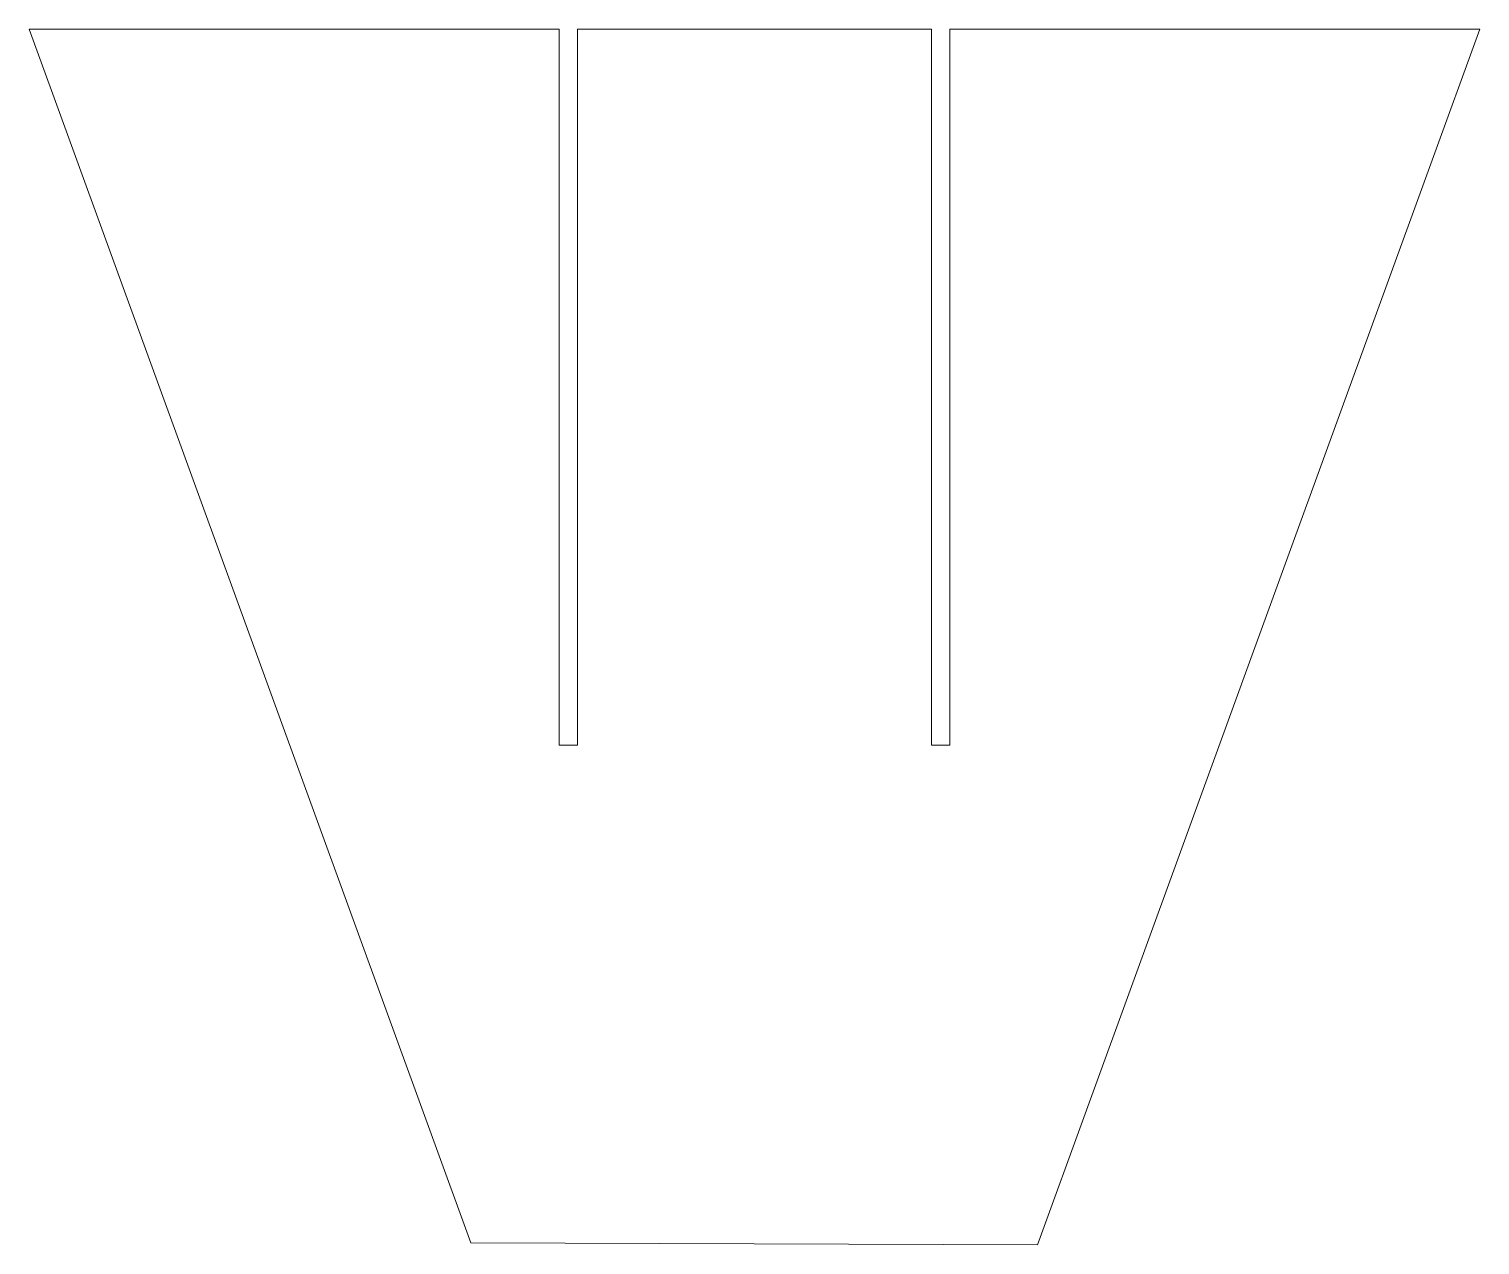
# Model space of a CAD drawing. Header units: millimetres. Extents: x -118 to 118, y -87 to 111.
import ezdxf

# ---------------------------------------------------------------- set-up
doc = ezdxf.new("R2010")
doc.units = ezdxf.units.MM
doc.header["$MEASUREMENT"] = 0
doc.layers.add('Layer 1', color=7, linetype='Continuous')

msp = doc.modelspace()

# ---------------------------------------------------------------- linework, layer by layer
at = {"layer": 'Layer 1', "lineweight": 15}
for points in [[(-118.4012, 111.3939), (-118.4012, 111.3939), (-46.3111, -86.6763), (-46.3111, -86.6763)], [(-31.9029, 111.3836), (-31.9029, 111.3836), (-118.4012, 111.3939), (-118.4012, 111.3939)], [(-31.9029, -5.4774), (-31.9029, -5.4774), (-31.9029, 111.3836), (-31.9029, 111.3836)], [(28.9035, 111.3836), (28.9035, 111.3836), (-28.9029, 111.3836), (-28.9029, 111.3836)], [(-28.9029, 111.3836), (-28.9029, 111.3836), (-28.9029, -5.4774), (-28.9029, -5.4774)], [(28.9035, -5.4774), (28.9035, -5.4774), (28.9035, 111.3836), (28.9035, 111.3836)], [(31.9035, 111.3836), (31.9035, 111.3836), (31.9035, -5.4774), (31.9035, -5.4774)], [(118.4013, 111.3836), (118.4013, 111.3836), (31.9035, 111.3836), (31.9035, 111.3836)], [(46.1914, -87.0208), (46.1914, -87.0208), (118.4013, 111.3836), (118.4013, 111.3836)], [(-28.9029, -5.4774), (-28.9029, -5.4774), (-31.9029, -5.4774), (-31.9029, -5.4774)], [(31.9035, -5.4774), (31.9035, -5.4774), (28.9035, -5.4774), (28.9035, -5.4774)], [(-46.3111, -86.6763), (-46.3111, -86.6763), (46.1914, -87.0208), (46.1914, -87.0208)]]:
    msp.add_open_spline(points, degree=3, dxfattribs=at)

doc.saveas('drawing.dxf')
